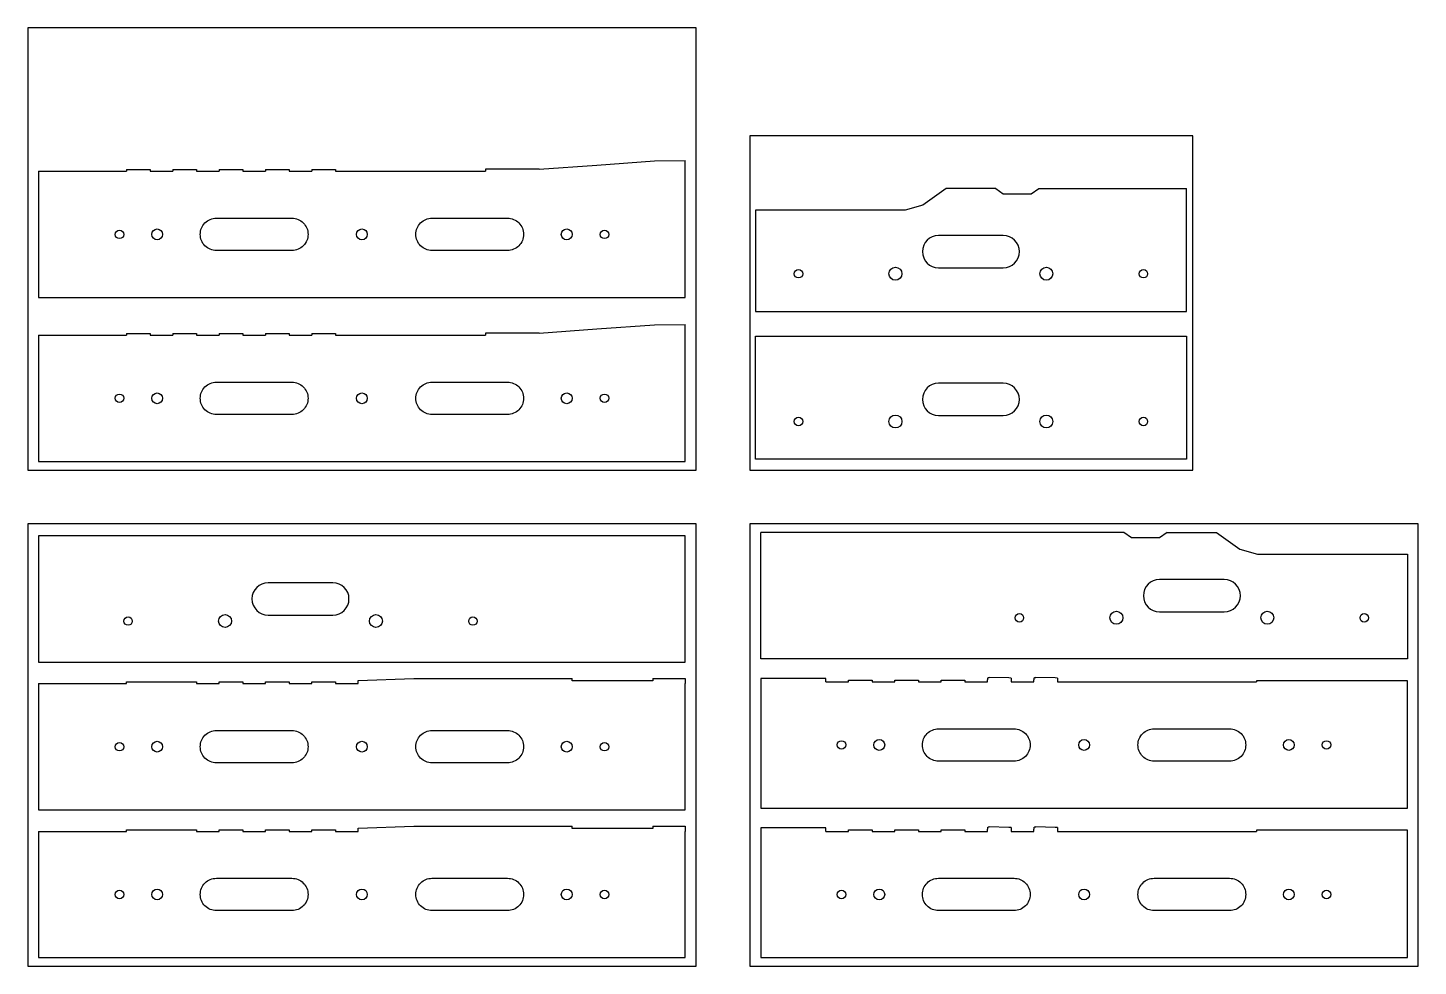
# Model space of a CAD drawing. Header units: millimetres. Extents: x 0 to 1290, y 0 to 870.
import ezdxf

# ---------------------------------------------------------------- set-up
doc = ezdxf.new("R2010")
doc.units = ezdxf.units.MM
doc.layers.add('preklizka', color=1, linetype='Continuous')

# ---------------------------------------------------------------- blocks, each defined once
blk = doc.blocks.new('celo')
for p, q in [((58.5, 300), (-58.5, 300)), ((-58.5, 300), (-58.5, -300)), ((-58.5, -300), (58.5, -300))]:
    blk.add_line(p, q)
for points in [[(-15, 65), (-15, 135, -0.414214), (0, 150, -0.414214), (15, 135), (15, 65, -0.414214), (0, 50, -0.414214), (-15, 65, -1)], [(-15, -135), (-15, -65, -0.414214), (0, -50, -0.414214), (15, -65), (15, -135, -0.414214), (0, -150, -0.414214), (-15, -135, -1)]]:
    blk.add_lwpolyline(points, format="xyb")
for centre, radius in [((0, 225), 3.95), ((0, 190), 5), ((0, 0), 5), ((0, -190), 5), ((0, -225), 3.95)]:
    blk.add_circle(centre, radius)
blk = doc.blocks.new('sablona_perony_tt')
for p, q in [((0, 1.5), (0, 0)), ((22, 1.5), (22, 0))]:
    blk.add_line(p, q)
for points in [[(0, 1.5), (2.3, 1.6), (2.3, 1.6), (20.4, 2.2)], [(22, 1.5), (21.3, 2.2), (20.4, 2.2)]]:
    blk.add_lwpolyline(points)

msp = doc.modelspace()

# ---------------------------------------------------------------- linework, layer by layer
for p, q in [((10, 737), (91.5, 737)), ((91.5, 738.5), (113.5, 738.5)), ((91.5, 738.5), (91.5, 737)), ((113.5, 738.5), (113.5, 737)), ((113.5, 737), (134.5, 737)), ((134.5, 738.5), (156.5, 738.5)), ((134.5, 738.5), (134.5, 737)), ((156.5, 738.5), (156.5, 737)), ((156.5, 737), (177.5, 737)), ((177.5, 738.5), (199.5, 738.5)), ((177.5, 738.5), (177.5, 737)), ((199.5, 738.5), (199.5, 737)), ((199.5, 737), (220.5, 737)), ((220.5, 738.5), (242.5, 738.5)), ((220.5, 738.5), (220.5, 737)), ((242.5, 738.5), (242.5, 737)), ((242.5, 737), (263.5, 737)), ((263.5, 738.5), (285.5, 738.5)), ((263.5, 738.5), (263.5, 737)), ((285.5, 738.5), (285.5, 737)), ((285.5, 737), (424.5, 737)), ((474.5, 739), (424.5, 739)), ((424.5, 739), (424.5, 737)), ((581.3, 746.6), (610, 747)), ((610, 737), (610, 747)), ((852, 721), (830.5, 705.6)), ((898, 721), (852, 721)), ((898, 721), (905, 716)), ((905, 716), (931, 716)), ((931, 716), (938, 721)), ((938, 721), (1075, 721)), ((1075, 607), (1075, 721)), ((675, 701), (675, 607)), ((814, 701), (675, 701)), ((830.5, 705.6), (814, 701)), ((905, 677.5), (845, 677.5)), ((845, 647.5), (905, 647.5)), ((675, 607), (1075, 607)), ((581.3, 594.6), (610, 595)), ((610, 585), (610, 595)), ((10, 585), (91.5, 585)), ((91.5, 586.5), (113.5, 586.5)), ((91.5, 586.5), (91.5, 585)), ((113.5, 586.5), (113.5, 585)), ((113.5, 585), (134.5, 585)), ((134.5, 586.5), (156.5, 586.5)), ((134.5, 586.5), (134.5, 585)), ((156.5, 586.5), (156.5, 585)), ((156.5, 585), (177.5, 585)), ((177.5, 586.5), (199.5, 586.5)), ((177.5, 586.5), (177.5, 585)), ((199.5, 586.5), (199.5, 585)), ((199.5, 585), (220.5, 585)), ((220.5, 586.5), (242.5, 586.5)), ((220.5, 586.5), (220.5, 585)), ((242.5, 586.5), (242.5, 585)), ((242.5, 585), (263.5, 585)), ((263.5, 586.5), (285.5, 586.5)), ((263.5, 586.5), (263.5, 585)), ((285.5, 586.5), (285.5, 585)), ((285.5, 585), (424.5, 585)), ((474.5, 587), (424.5, 587)), ((424.5, 587), (424.5, 585)), ((905, 540.5), (845, 540.5)), ((845, 510.5), (905, 510.5)), ((680, 285), (680, 402)), ((1017, 402), (680, 402)), ((1024, 397), (1017, 402)), ((1057, 402), (1050, 397)), ((1057, 402), (1103, 402)), ((1103, 402), (1124.5, 386.6)), ((1050, 397), (1024, 397)), ((1124.5, 386.6), (1141, 382)), ((1141, 382), (1280, 382)), ((1280, 382), (1280, 285)), ((283, 355.5), (223, 355.5)), ((1110, 358.5), (1050, 358.5)), ((223, 325.5), (283, 325.5)), ((1050, 328.5), (1110, 328.5)), ((1280, 285), (680, 285)), ((10, 262), (91.5, 262)), ((91.5, 263.5), (134.5, 263.5)), ((91.5, 262), (91.5, 263.5)), ((134.5, 263.5), (156.5, 263.5)), ((156.5, 263.5), (156.5, 262)), ((156.5, 262), (177.5, 262)), ((177.5, 263.5), (199.5, 263.5)), ((177.5, 262), (177.5, 263.5)), ((199.5, 263.5), (199.5, 262)), ((199.5, 262), (220.5, 262)), ((220.5, 263.5), (242.5, 263.5)), ((220.5, 262), (220.5, 263.5)), ((242.5, 263.5), (242.5, 262)), ((242.5, 262), (263.5, 262)), ((263.5, 263.5), (285.5, 263.5)), ((263.5, 262), (263.5, 263.5)), ((285.5, 263.5), (285.5, 262)), ((285.5, 262), (306.6, 262)), ((306.5, 265), (358.2, 266.7)), ((306.5, 264), (306.5, 265)), ((306.6, 262), (306.5, 264)), ((358.2, 266.7), (505, 266.7)), ((505, 264.7), (505, 266.7)), ((580, 264.7), (505, 264.7)), ((580, 266.7), (580, 264.7)), ((580, 266.7), (610, 266.7)), ((610, 266.7), (610, 262)), ((740.5, 266.8), (680, 266.8)), ((680, 266.8), (680, 263.6)), ((740.5, 263.6), (740.5, 266.8)), ((740.5, 263.6), (761.5, 263.6)), ((761.5, 265.1), (783.5, 265.1)), ((761.5, 263.6), (761.5, 265.1)), ((783.5, 265.1), (783.5, 263.6)), ((783.5, 263.6), (804.5, 263.6)), ((804.5, 265.1), (826.5, 265.1)), ((804.5, 263.6), (804.5, 265.1)), ((826.5, 265.1), (826.5, 263.6)), ((826.5, 263.6), (847.5, 263.6)), ((847.5, 265.1), (869.5, 265.1)), ((847.5, 263.6), (847.5, 265.1)), ((869.5, 265.1), (869.5, 263.6)), ((869.5, 263.6), (890.5, 263.6)), ((890.5, 263.6), (890.5, 265.6)), ((912.5, 265.6), (912.5, 263.6)), ((912.5, 263.6), (933.5, 263.6)), ((933.5, 263.6), (933.5, 265.6)), ((955.5, 265.6), (955.5, 263.6)), ((955.5, 263.6), (1140, 263.6)), ((1280, 264.6), (1140, 264.6)), ((1140, 264.6), (1140, 263.6)), ((1280, 263.6), (1280, 264.6)), ((306.5, 128), (358.2, 129.7)), ((358.2, 129.7), (505, 129.7)), ((505, 127.7), (505, 129.7)), ((580, 129.7), (580, 127.7)), ((580, 129.7), (610, 129.7)), ((610, 129.7), (610, 125)), ((10, 125), (91.5, 125)), ((91.5, 126.5), (134.5, 126.5)), ((91.5, 125), (91.5, 126.5)), ((134.5, 126.5), (156.5, 126.5)), ((156.5, 126.5), (156.5, 125)), ((156.5, 125), (177.5, 125)), ((177.5, 126.5), (199.5, 126.5)), ((177.5, 125), (177.5, 126.5)), ((199.5, 126.5), (199.5, 125)), ((199.5, 125), (220.5, 125)), ((220.5, 126.5), (242.5, 126.5)), ((220.5, 125), (220.5, 126.5)), ((242.5, 126.5), (242.5, 125)), ((242.5, 125), (263.5, 125)), ((263.5, 126.5), (285.5, 126.5)), ((263.5, 125), (263.5, 126.5)), ((285.5, 126.5), (285.5, 125)), ((285.5, 125), (306.6, 125)), ((306.5, 127), (306.5, 128)), ((306.6, 125), (306.5, 127)), ((580, 127.7), (505, 127.7)), ((740.5, 128.2), (680, 128.2)), ((680, 128.2), (680, 125)), ((740.5, 125), (740.5, 128.2)), ((740.5, 125), (761.5, 125)), ((761.5, 126.5), (783.5, 126.5)), ((761.5, 125), (761.5, 126.5)), ((783.5, 126.5), (783.5, 125)), ((783.5, 125), (804.5, 125)), ((804.5, 126.5), (826.5, 126.5)), ((804.5, 125), (804.5, 126.5)), ((826.5, 126.5), (826.5, 125)), ((826.5, 125), (847.5, 125)), ((847.5, 126.5), (869.5, 126.5)), ((847.5, 125), (847.5, 126.5)), ((869.5, 126.5), (869.5, 125)), ((869.5, 125), (890.5, 125)), ((890.5, 125), (890.5, 127)), ((912.5, 127), (912.5, 125)), ((912.5, 125), (933.5, 125)), ((933.5, 125), (933.5, 127)), ((955.5, 127), (955.5, 125)), ((955.5, 125), (1140, 125)), ((1280, 126), (1140, 126)), ((1140, 126), (1140, 125)), ((1280, 125), (1280, 126))]:
    msp.add_line(p, q)
for points in [[(474.5, 739), (527.9, 742.8), (581.3, 746.6, -0.015714)], [(474.5, 587), (527.9, 590.8), (581.3, 594.6, -0.015714)]]:
    msp.add_lwpolyline(points, format="xyb")
for points in [[(675, 470), (675, 584), (1075, 584), (1075, 470)], [(610, 282), (610, 399), (10, 399), (10, 282)]]:
    msp.add_lwpolyline(points, close=True)
for centre in [(715, 642), (1035, 642), (715, 505), (1035, 505), (93, 320), (413, 320), (920, 323), (1240, 323)]:
    msp.add_circle(centre, 3.95)
at = {"color": 7}
for centre in [(805, 642), (945, 642), (805, 505), (945, 505), (183, 320), (323, 320), (1010, 323), (1150, 323)]:
    msp.add_circle(centre, 6, dxfattribs=at)
for centre, start, end in [((845, 662.5), 90, 270), ((905, 662.5), 270, 90), ((845, 525.5), 90, 270), ((905, 525.5), 270, 90), ((223, 340.5), 90, 270), ((283, 340.5), 270, 90), ((1050, 343.5), 90, 270), ((1110, 343.5), 270, 90)]:
    msp.add_arc(centre, 15, start, end)
at = {"layer": 'preklizka'}
for points in [[(0, 460), (620, 460), (620, 870), (0, 870)], [(670, 460), (1081, 460), (1081, 770), (670, 770)], [(0, 0), (620, 0), (620, 410), (0, 410)], [(670, 0), (1290, 0), (1290, 410), (670, 410)]]:
    msp.add_lwpolyline(points, close=True, dxfattribs=at)

# ---------------------------------------------------------------- block references
at = {"rotation": 90}
for p in [(310, 678.5), (310, 526.5), (310, 203.5), (980, 205.1), (310, 66.5), (980, 66.5)]:
    msp.add_blockref('celo', p, dxfattribs=at)
at = {"xscale": -1}
for p in [(912.5, 265.6), (955.5, 265.6), (912.5, 127), (955.5, 127)]:
    msp.add_blockref('sablona_perony_tt', p, dxfattribs=at)

doc.saveas('drawing.dxf')
